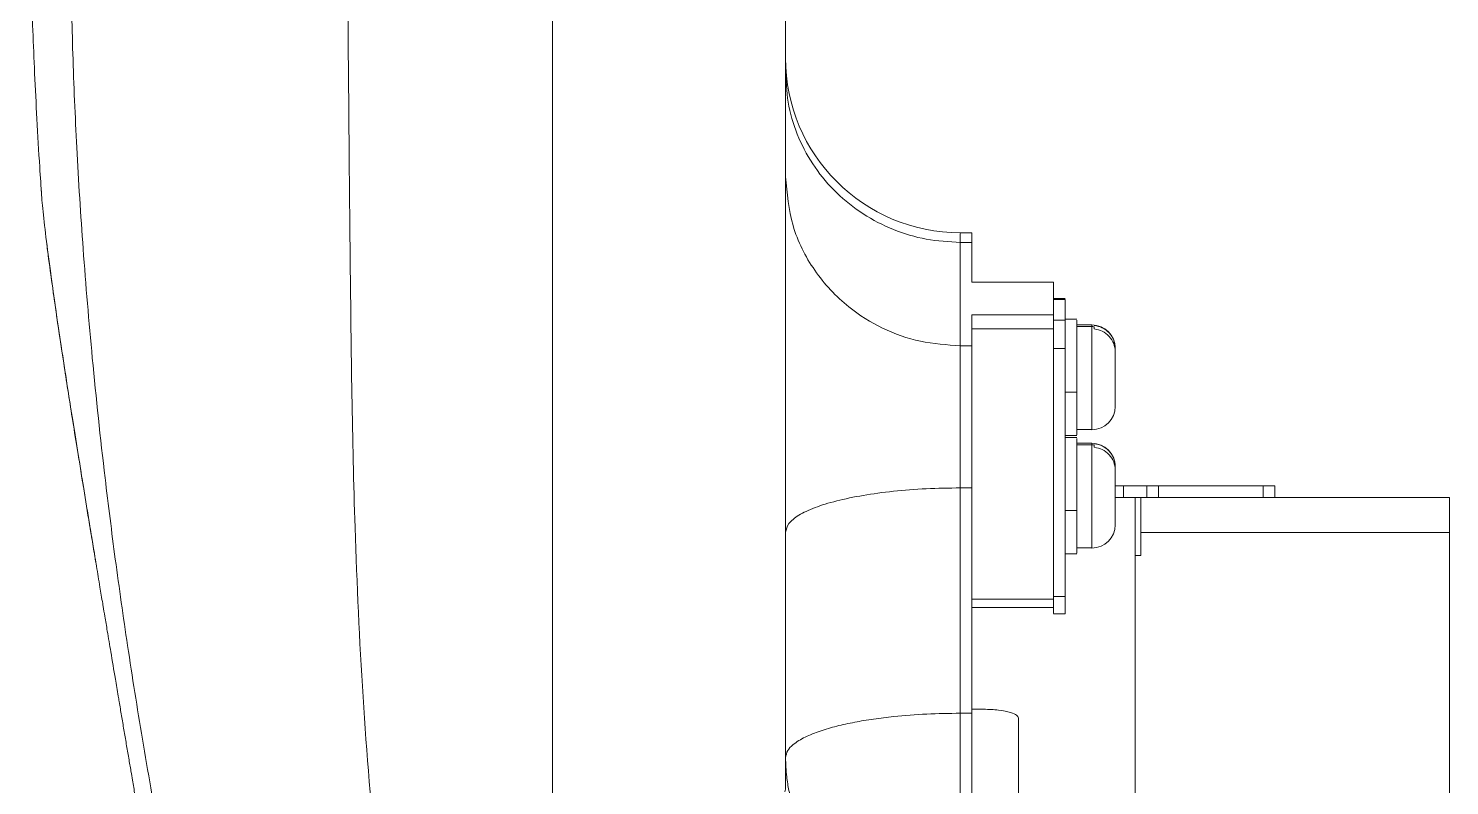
# Model space of a CAD drawing. Header units: millimetres. Extents: x 169 to 14583, y -399 to 10804.
# Drawn here: x 9049 to 9171, y 2266.4 to 2331.4 of the extents above; entities that cross this region are included whole.
import ezdxf

# ---------------------------------------------------------------- set-up
doc = ezdxf.new("R2010")
doc.units = ezdxf.units.MM
doc.header["$LTSCALE"] = 35

msp = doc.modelspace()

# ---------------------------------------------------------------- linework, layer by layer
at = {"color": 7, "linetype": 'Continuous', "lineweight": 18}
for p, q in [((9129.967, 2313.878), (9128.967, 2313.878)), ((9128.967, 2313.061), (9128.967, 2304.184)), ((9128.967, 2313.061), (9129.967, 2313.061)), ((9129.967, 2313.061), (9129.967, 2309.637)), ((9129.967, 2309.637), (9136.967, 2309.637)), ((9136.967, 2309.637), (9136.967, 2306.847)), ((9137.967, 2308.225), (9136.967, 2308.225)), ((9136.967, 2308.163), (9137.967, 2308.163)), ((9137.967, 2308.163), (9137.967, 2306.387)), ((9136.967, 2306.847), (9129.967, 2306.847)), ((9129.967, 2306.847), (9129.967, 2304.184)), ((9136.967, 2306.847), (9136.967, 2305.626)), ((9136.967, 2306.387), (9137.967, 2306.387)), ((9138.967, 2306.471), (9137.967, 2306.471)), ((9140.267, 2305.964), (9138.967, 2305.964)), ((9140.267, 2305.824), (9138.967, 2305.824)), ((9140.267, 2305.908), (9140.267, 2305.824)), ((9140.467, 2305.814), (9140.467, 2305.623)), ((9136.967, 2305.626), (9129.967, 2305.626)), ((9136.967, 2282.411), (9136.967, 2305.626)), ((9128.967, 2304.184), (9129.967, 2304.184)), ((9137.967, 2303.945), (9136.967, 2303.945)), ((9137.967, 2303.945), (9137.967, 2282.665)), ((9142.267, 2303.971), (9142.267, 2303.841)), ((9142.267, 2301.403), (9142.267, 2301.506)), ((9142.267, 2301.43), (9142.267, 2301.436)), ((9142.267, 2301.43), (9142.267, 2301.331)), ((9138.967, 2300.203), (9137.967, 2300.203)), ((9142.267, 2300.368), (9142.267, 2300.269)), ((9142.267, 2300.275), (9142.267, 2300.296)), ((9142.267, 2300.275), (9142.267, 2300.269)), ((9142.267, 2300.06), (9142.267, 2300.275)), ((9142.267, 2299.227), (9142.267, 2300.06)), ((9137.967, 2296.471), (9138.967, 2296.471)), ((9138.967, 2296.314), (9137.967, 2296.314)), ((9138.967, 2296.978), (9140.267, 2296.978)), ((9140.267, 2295.807), (9138.967, 2295.807)), ((9140.267, 2295.667), (9138.967, 2295.667)), ((9140.267, 2295.751), (9140.267, 2295.667)), ((9140.467, 2295.658), (9140.467, 2295.466)), ((9142.267, 2293.814), (9142.267, 2293.685)), ((9128.967, 2291.974), (9128.967, 2272.628)), ((9128.967, 2291.974), (9129.967, 2291.974)), ((9129.967, 2291.974), (9129.967, 2272.628)), ((9142.267, 2292.159), (9142.967, 2292.159)), ((9142.267, 2291.246), (9142.267, 2291.35)), ((9142.267, 2291.273), (9142.267, 2291.279)), ((9142.267, 2291.273), (9142.267, 2291.174)), ((9142.967, 2291.159), (9142.967, 2292.159)), ((9142.967, 2292.159), (9144.967, 2292.159)), ((9142.967, 2291.159), (9143.967, 2291.159)), ((9144.467, 2291.159), (9143.967, 2291.159)), ((9143.967, 2291.159), (9143.967, 2286.159)), ((9144.467, 2291.159), (9170.967, 2291.159)), ((9144.967, 2291.159), (9144.967, 2292.159)), ((9144.967, 2292.159), (9145.967, 2292.159)), ((9145.967, 2291.159), (9145.967, 2292.159)), ((9145.967, 2292.159), (9154.967, 2292.159)), ((9154.967, 2291.159), (9154.967, 2292.159)), ((9154.967, 2292.159), (9155.967, 2292.159)), ((9155.967, 2292.159), (9155.967, 2291.159)), ((9137.967, 2290.046), (9138.967, 2290.046)), ((9142.267, 2290.212), (9142.267, 2290.113)), ((9142.267, 2290.118), (9142.267, 2290.14)), ((9142.267, 2290.118), (9142.267, 2290.113)), ((9142.267, 2289.904), (9142.267, 2290.118)), ((9142.267, 2289.07), (9142.267, 2289.904)), ((9144.467, 2288.159), (9170.967, 2288.159)), ((9144.467, 2286.159), (9144.467, 2288.159)), ((9170.967, 2288.159), (9170.967, 2262.308)), ((9137.967, 2286.314), (9138.967, 2286.314)), ((9138.967, 2286.821), (9140.267, 2286.821)), ((9143.967, 2260.507), (9143.967, 2286.159)), ((9143.967, 2286.159), (9144.467, 2286.159)), ((9136.967, 2282.665), (9137.967, 2282.665)), ((9129.967, 2282.411), (9136.967, 2282.411)), ((9136.967, 2281.697), (9129.967, 2281.697)), ((9136.967, 2281.697), (9136.967, 2282.411)), ((9136.967, 2281.175), (9137.967, 2281.175)), ((9129.967, 2272.973), (9130.967, 2272.973)), ((9129.967, 2272.628), (9128.967, 2272.628)), ((9133.967, 2261.547), (9133.967, 2272.212))]:
    msp.add_line(p, q, dxfattribs=at)
for centre, radius, start, end in [((9128.967, 2328.879), 15, 180, 270), ((9140.267, 2303.971), 2, 0, 90), ((9140.267, 2298.971), 2, 270, 0), ((9140.267, 2293.814), 2, 0, 90), ((9140.267, 2288.814), 2, 270, 0)]:
    msp.add_arc(centre, radius, start, end, dxfattribs=at)
for points in [[(9093.967, 2394.018), (9093.967, 2383.442), (9093.967, 2362.29), (9093.967, 2330.315), (9093.967, 2298.201), (9093.967, 2265.962), (9093.967, 2233.636), (9093.967, 2201.258), (9093.967, 2168.858), (9093.967, 2147.276), (9093.967, 2136.485)], [(9113.967, 2327.571), (9114.023, 2326.621), (9114.135, 2324.722), (9115.027, 2321.983), (9116.413, 2319.458), (9118.293, 2317.246), (9120.58, 2315.427), (9123.19, 2314.086), (9126.022, 2313.223), (9127.985, 2313.115), (9128.967, 2313.061)], [(9113.967, 2288.169), (9114.023, 2288.418), (9114.135, 2288.916), (9115.027, 2289.635), (9116.413, 2290.297), (9118.293, 2290.877), (9120.58, 2291.354), (9123.19, 2291.705), (9126.022, 2291.932), (9127.985, 2291.96), (9128.967, 2291.974)]]:
    msp.add_open_spline(points, degree=3, dxfattribs=at)
for points, knots in [([(9113.967, 2387.785), (9113.967, 2377.419), (9113.967, 2355.483), (9113.967, 2324.206), (9113.967, 2294.109), (9113.967, 2275.647), (9113.967, 2266.415)], [0, 0, 0, 0, 0.258374, 0.5467547, 0.7733512, 1, 1, 1, 1]), ([(9048.971, 2348.68), (9048.981, 2347.05), (9049.002, 2343.982), (9049.092, 2339.407), (9049.208, 2335.195), (9049.346, 2331.254), (9049.503, 2327.497), (9049.7, 2323.578), (9049.9, 2320.067), (9050.051, 2317.86), (9050.107, 2317.039)], [0, 0, 0, 0, 0.1585838, 0.2985689, 0.4347394, 0.5519918, 0.667997, 0.7914632, 0.9224007, 1, 1, 1, 1]), ([(9067.905, 2227.287), (9067.218, 2230.018), (9065.757, 2235.821), (9063.755, 2244.546), (9061.879, 2253.393), (9060.221, 2261.95), (9058.755, 2270.277), (9057.494, 2278.225), (9056.433, 2285.699), (9055.396, 2293.929), (9054.448, 2302.814), (9053.652, 2312.276), (9053.108, 2320.993), (9052.755, 2329.106), (9052.657, 2334.305), (9052.609, 2336.825)], [0, 0, 0, 0, 0.0760812, 0.1616656, 0.2418431, 0.3204312, 0.3971445, 0.4702849, 0.5378442, 0.6010999, 0.6944379, 0.7793906, 0.8580519, 0.9312057, 1, 1, 1, 1]), ([(9083.312, 2230.479), (9082.408, 2235.296), (9080.601, 2244.92), (9078.812, 2259.47), (9077.603, 2274.024), (9076.828, 2291.322), (9076.579, 2311.334), (9076.453, 2326.445), (9076.39, 2333.996)], [0, 0, 0, 0, 0.1408703, 0.2814263, 0.4216432, 0.5615384, 0.7808991, 1, 1, 1, 1]), ([(9113.967, 2318.693), (9114.092, 2317.275), (9114.342, 2314.439), (9116.308, 2310.549), (9119.055, 2307.575), (9122.239, 2305.591), (9125.511, 2304.407), (9127.815, 2304.258), (9128.967, 2304.184)], [0, 0, 0, 0, 0.1865539, 0.3731079, 0.5596618, 0.7064412, 0.8532206, 1, 1, 1, 1]), ([(9058.25, 2264.835), (9058.232, 2264.942), (9058.187, 2265.206), (9058.107, 2265.679), (9058.009, 2266.253), (9057.894, 2266.926), (9057.752, 2267.766), (9057.576, 2268.803), (9057.375, 2269.99), (9057.169, 2271.203), (9056.964, 2272.415), (9056.801, 2273.382), (9056.624, 2274.432), (9056.383, 2275.86), (9056.07, 2277.722), (9055.769, 2279.517), (9055.552, 2280.816), (9055.42, 2281.605), (9055.281, 2282.439), (9055.088, 2283.595), (9054.816, 2285.237), (9054.531, 2286.961), (9054.258, 2288.616), (9053.998, 2290.201), (9053.736, 2291.803), (9053.475, 2293.412), (9053.216, 2295.016), (9052.974, 2296.528), (9052.616, 2298.774), (9052.167, 2301.639), (9051.664, 2304.936), (9051.234, 2307.853), (9050.821, 2310.787), (9050.458, 2313.58), (9050.174, 2316.085), (9050.094, 2317.203), (9050.054, 2317.758)], [0, 0, 0, 0, 0.0045987, 0.0113405, 0.0203183, 0.0292363, 0.0401752, 0.0563152, 0.0736545, 0.090981, 0.1082952, 0.1255967, 0.1325324, 0.1534915, 0.1871171, 0.213174, 0.2318166, 0.2441724, 0.2479924, 0.2687632, 0.2955952, 0.3217165, 0.3471268, 0.3718262, 0.3958145, 0.423173, 0.4495433, 0.4749254, 0.4993188, 0.5652341, 0.6290112, 0.6906477, 0.7501407, 0.8347459, 0.9180347, 1, 1, 1, 1]), ([(9128.967, 2313.786), (9128.967, 2313.81), (9128.967, 2313.931), (9128.967, 2313.447), (9128.967, 2313.061)], [0, 0, 0, 0, 0.20408825, 1, 1, 1, 1]), ([(9129.967, 2313.819), (9129.967, 2313.837), (9129.967, 2314.021), (9129.967, 2313.517), (9129.967, 2313.061)], [0, 0, 0, 0, 0.0953519, 1, 1, 1, 1]), ([(9050.547, 2312.951), (9050.562, 2312.818), (9050.657, 2311.982), (9050.945, 2309.866), (9051.402, 2306.633), (9052.001, 2302.656), (9052.73, 2297.988), (9053.602, 2292.579), (9054.296, 2288.352), (9054.704, 2285.908), (9054.759, 2285.583)], [0, 0, 0, 0, 0.0254878, 0.1591002, 0.3024522, 0.4554925, 0.6181643, 0.7904077, 0.9721635, 1, 1, 1, 1]), ([(9137.967, 2306.387), (9137.967, 2306.347), (9137.967, 2306.269), (9137.967, 2305.986), (9137.967, 2305.471), (9137.967, 2304.846), (9137.967, 2304.323), (9137.967, 2304.072), (9137.967, 2303.945)], [0, 0, 0, 0, 0.1244864, 0.246139, 0.5005098, 0.754359, 0.8757743, 1, 1, 1, 1]), ([(9138.967, 2306.381), (9138.967, 2306.385), (9138.967, 2306.395), (9138.967, 2305.532), (9138.967, 2304.069), (9138.967, 2302.156), (9138.967, 2300.854), (9138.967, 2300.203)], [0, 0, 0, 0, 0.1403358, 0.3552569, 0.5701692, 0.7850899, 1, 1, 1, 1]), ([(9140.467, 2305.814), (9140.43, 2305.817), (9140.363, 2305.823), (9140.297, 2305.824), (9140.267, 2305.824)], [0, 0, 0, 0, 0.55998765, 1, 1, 1, 1]), ([(9140.267, 2305.824), (9140.267, 2305.609), (9140.267, 2305.179), (9140.267, 2303.793), (9140.267, 2302.1), (9140.267, 2300.302), (9140.267, 2298.67), (9140.267, 2297.522), (9140.267, 2296.96), (9140.267, 2297.024), (9140.267, 2297.034)], [0, 0, 0, 0, 0.1388117, 0.2776233, 0.416435, 0.5552466, 0.6940583, 0.8328699, 0.9716816, 1, 1, 1, 1]), ([(9142.267, 2303.971), (9142.242, 2304.211), (9142.191, 2304.695), (9141.763, 2305.306), (9141.187, 2305.782), (9140.704, 2305.879), (9140.467, 2305.927)], [0, 0, 0, 0, 0.2501593, 0.5054568, 0.7567462, 1, 1, 1, 1]), ([(9140.467, 2305.623), (9140.705, 2305.575), (9141.188, 2305.477), (9141.764, 2305), (9142.191, 2304.389), (9142.242, 2303.906), (9142.267, 2303.666)], [0, 0, 0, 0, 0.2437603, 0.4956334, 0.7503746, 1, 1, 1, 1]), ([(9128.967, 2304.184), (9128.967, 2303.855), (9128.967, 2303.198), (9128.967, 2301.249), (9128.967, 2298.644), (9128.967, 2295.404), (9128.967, 2293.117), (9128.967, 2291.974)], [0, 0, 0, 0, 0.1867813, 0.3735626, 0.560344, 0.780172, 1, 1, 1, 1]), ([(9129.967, 2304.184), (9129.967, 2303.983), (9129.967, 2303.579), (9129.967, 2302.515), (9129.967, 2301.186), (9129.967, 2299.589), (9129.967, 2297.8), (9129.967, 2295.878), (9129.967, 2293.899), (9129.967, 2292.614), (9129.967, 2291.974)], [0, 0, 0, 0, 0.1243496, 0.249995, 0.375593, 0.4999931, 0.624331, 0.7499355, 0.87555, 1, 1, 1, 1]), ([(9142.267, 2303.666), (9142.267, 2303.541), (9142.267, 2303.291), (9142.267, 2302.741), (9142.267, 2302.114), (9142.267, 2301.662), (9142.267, 2301.436)], [0, 0, 0, 0, 0.2509654, 0.5007108, 0.750145, 1, 1, 1, 1]), ([(9142.267, 2301.331), (9142.267, 2301.144), (9142.267, 2300.81), (9142.267, 2300.504), (9142.267, 2300.368)], [0, 0, 0, 0, 0.5593966, 1, 1, 1, 1]), ([(9138.967, 2300.203), (9138.967, 2299.587), (9138.967, 2298.357), (9138.967, 2297.074), (9138.967, 2296.448), (9138.967, 2296.538), (9138.967, 2296.561)], [0, 0, 0, 0, 0.2989373, 0.5975574, 0.8963282, 1, 1, 1, 1]), ([(9142.267, 2299.247), (9142.267, 2299.175), (9142.267, 2299.003), (9142.267, 2298.983), (9142.267, 2298.971)], [0, 0, 0, 0, 0.4220286, 1, 1, 1, 1]), ([(9138.967, 2296.225), (9138.967, 2296.229), (9138.967, 2296.238), (9138.967, 2295.375), (9138.967, 2293.913), (9138.967, 2292), (9138.967, 2290.697), (9138.967, 2290.046)], [0, 0, 0, 0, 0.14033578, 0.35525693, 0.57016919, 0.78508989, 1, 1, 1, 1]), ([(9140.467, 2295.658), (9140.43, 2295.661), (9140.363, 2295.666), (9140.297, 2295.667), (9140.267, 2295.667)], [0, 0, 0, 0, 0.5599877, 1, 1, 1, 1]), ([(9140.267, 2295.667), (9140.267, 2295.452), (9140.267, 2295.023), (9140.267, 2293.636), (9140.267, 2291.943), (9140.267, 2290.145), (9140.267, 2288.513), (9140.267, 2287.366), (9140.267, 2286.804), (9140.267, 2286.867), (9140.267, 2286.878)], [0, 0, 0, 0, 0.1388117, 0.2776233, 0.416435, 0.5552466, 0.6940583, 0.8328699, 0.9716816, 1, 1, 1, 1]), ([(9142.267, 2293.814), (9142.242, 2294.054), (9142.191, 2294.538), (9141.763, 2295.15), (9141.187, 2295.625), (9140.704, 2295.723), (9140.467, 2295.771)], [0, 0, 0, 0, 0.25015932, 0.5054568, 0.75674619, 1, 1, 1, 1]), ([(9140.467, 2295.466), (9140.705, 2295.418), (9141.188, 2295.32), (9141.764, 2294.844), (9142.191, 2294.232), (9142.242, 2293.749), (9142.267, 2293.51)], [0, 0, 0, 0, 0.2437603, 0.4956334, 0.7503746, 1, 1, 1, 1]), ([(9142.267, 2293.51), (9142.267, 2293.385), (9142.267, 2293.135), (9142.267, 2292.584), (9142.267, 2291.957), (9142.267, 2291.505), (9142.267, 2291.279)], [0, 0, 0, 0, 0.2509654, 0.5007108, 0.750145, 1, 1, 1, 1]), ([(9142.267, 2291.174), (9142.267, 2290.988), (9142.267, 2290.654), (9142.267, 2290.347), (9142.267, 2290.212)], [0, 0, 0, 0, 0.5593966, 1, 1, 1, 1]), ([(9142.267, 2291.159), (9142.275, 2291.159), (9142.481, 2291.159), (9142.728, 2291.159), (9142.967, 2291.159)], [0, 0, 0, 0, 0.0363354, 1, 1, 1, 1]), ([(9144.467, 2288.159), (9144.467, 2288.699), (9144.467, 2289.78), (9144.467, 2290.699), (9144.467, 2291.159)], [0, 0, 0, 0, 0.4996931, 1, 1, 1, 1]), ([(9170.967, 2288.159), (9170.967, 2288.765), (9170.967, 2289.847), (9170.967, 2290.758), (9170.967, 2291.159)], [0, 0, 0, 0, 0.5594889, 1, 1, 1, 1]), ([(9138.967, 2290.046), (9138.967, 2289.431), (9138.967, 2288.2), (9138.967, 2286.917), (9138.967, 2286.292), (9138.967, 2286.381), (9138.967, 2286.404)], [0, 0, 0, 0, 0.29893729, 0.59755742, 0.89632815, 1, 1, 1, 1]), ([(9142.267, 2289.091), (9142.267, 2289.018), (9142.267, 2288.846), (9142.267, 2288.826), (9142.267, 2288.815)], [0, 0, 0, 0, 0.4220286, 1, 1, 1, 1]), ([(9137.967, 2282.665), (9137.967, 2282.541), (9137.967, 2282.297), (9137.967, 2281.854), (9137.967, 2281.427), (9137.967, 2281.188), (9137.967, 2281.16), (9137.967, 2281.211), (9137.967, 2281.237)], [0, 0, 0, 0, 0.12448639, 0.24613903, 0.50050978, 0.75435896, 0.87577432, 1, 1, 1, 1]), ([(9136.967, 2281.188), (9136.967, 2281.201), (9136.967, 2281.232), (9136.967, 2281.424), (9136.967, 2281.652), (9136.967, 2281.765)], [0, 0, 0, 0, 0.2865034, 0.6461603, 1, 1, 1, 1]), ([(9130.967, 2272.973), (9131.407, 2272.958), (9132.288, 2272.93), (9133.274, 2272.726), (9133.862, 2272.475), (9133.932, 2272.299), (9133.967, 2272.212)], [0, 0, 0, 0, 0.279619, 0.5592379, 0.779619, 1, 1, 1, 1]), ([(9128.967, 2272.628), (9128.003, 2272.616), (9126.052, 2272.592), (9123.55, 2272.389), (9121.5, 2272.136), (9119.849, 2271.858), (9118.579, 2271.579), (9117.621, 2271.316), (9116.921, 2271.095), (9116.254, 2270.848), (9115.635, 2270.576), (9115.062, 2270.267), (9114.529, 2269.878), (9114.071, 2269.392), (9114.004, 2269.026), (9113.967, 2268.824)], [0, 0, 0, 0, 0.1226868, 0.2482634, 0.3306157, 0.4127062, 0.4998427, 0.5444728, 0.5917606, 0.641761, 0.6945025, 0.7499871, 0.8143067, 0.8976394, 1, 1, 1, 1]), ([(9128.967, 2272.628), (9128.967, 2271.178), (9128.967, 2268.279), (9128.967, 2263.89), (9128.967, 2260.22), (9128.967, 2257.428), (9128.967, 2255.414), (9128.967, 2254.681), (9128.967, 2254.314)], [0, 0, 0, 0, 0.1865539, 0.3731079, 0.5596618, 0.7064412, 0.8532206, 1, 1, 1, 1]), ([(9129.967, 2254.314), (9129.967, 2254.807), (9129.967, 2255.792), (9129.967, 2258.714), (9129.967, 2262.151), (9129.967, 2265.751), (9129.967, 2269.227), (9129.967, 2271.494), (9129.967, 2272.628)], [0, 0, 0, 0, 0.1865539, 0.3731079, 0.5596618, 0.7064412, 0.8532206, 1, 1, 1, 1]), ([(9113.967, 2268.824), (9113.986, 2268.269), (9114.018, 2267.319), (9114.258, 2265.883), (9114.598, 2264.578), (9115.175, 2263.034), (9115.996, 2261.447), (9117.109, 2259.877), (9118.399, 2258.469), (9119.866, 2257.235), (9121.511, 2256.188), (9123.549, 2255.229), (9126.036, 2254.472), (9127.999, 2254.366), (9128.967, 2254.314)], [0, 0, 0, 0, 0.0730151, 0.1250541, 0.1912879, 0.2501118, 0.341009, 0.4243111, 0.5001475, 0.5882505, 0.6713549, 0.7501848, 0.8767894, 1, 1, 1, 1]), ([(9113.967, 2266.415), (9113.965, 2266.312), (9113.96, 2266.129), (9113.93, 2265.946), (9113.917, 2265.866)], [0, 0, 0, 0, 0.5599854, 1, 1, 1, 1])]:
    msp.add_open_spline(points, degree=3, knots=knots, dxfattribs=at)

doc.saveas('drawing.dxf')
